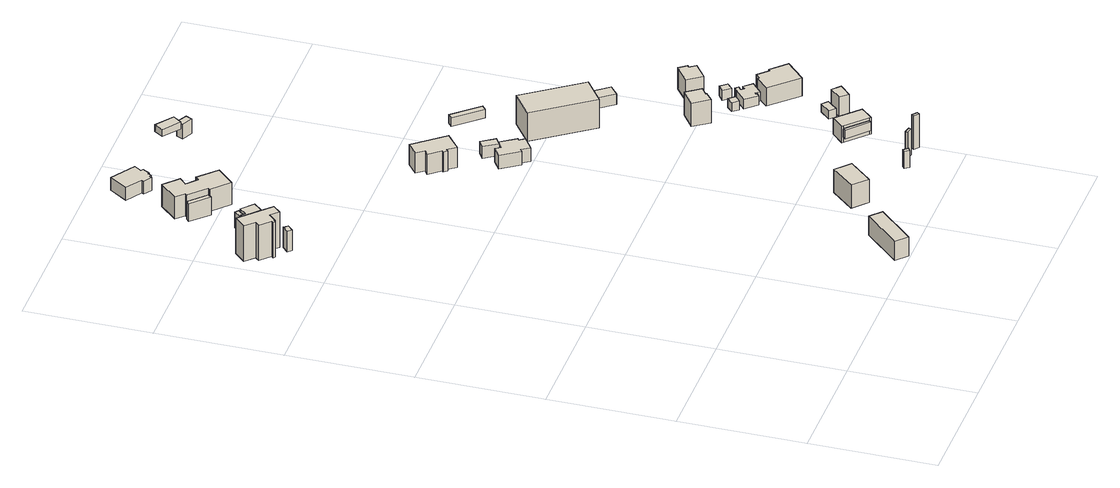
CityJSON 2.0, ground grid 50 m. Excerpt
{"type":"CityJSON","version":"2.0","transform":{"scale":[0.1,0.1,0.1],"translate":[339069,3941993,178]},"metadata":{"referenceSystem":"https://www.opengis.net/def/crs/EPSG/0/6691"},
"CityObjects":{
"building1":{"type":"Building","attributes":{"measuredHeight":10,"BuildingIDAttribute.prefecture":"14","BuildingIDAttribute.city":"14151","BuildingDetailAttribute.surveyYear":2015,"BuildingLandSlideRiskAttribute.description":"1","BuildingLandSlideRiskAttribute.areaType":"1"},"geometry":[{"type":"Solid","lod":"1","boundaries":[[[[0,1,2,3]],[[2,4,5,3]],[[1,6,4,2]],[[0,7,6,1]],[[3,5,7,0]],[[4,6,7,5]]]]}]},
"building2":{"type":"Building","attributes":{"usage":"411","measuredHeight":16.1,"storeysAboveGround":1,"BuildingIDAttribute.prefecture":"14","BuildingIDAttribute.city":"14151","BuildingDetailAttribute.totalFloorArea":89.72,"BuildingDetailAttribute.buildingFootprintArea":89.72,"BuildingDetailAttribute.buildingStructureType":"601","BuildingDetailAttribute.buildingStructureOrgType":"1","BuildingDetailAttribute.orgUsage":"10","BuildingDetailAttribute.surveyYear":2015,"BuildingLandSlideRiskAttribute.description":"1","BuildingLandSlideRiskAttribute.areaType":"1"},"geometry":[{"type":"Solid","lod":"1","boundaries":[[[[8,9,10,11,12,13,14,15,16,17,18,19]],[[18,20,21,19]],[[17,22,20,18]],[[16,23,22,17]],[[15,24,23,16]],[[14,25,24,15]],[[13,26,25,14]],[[12,27,26,13]],[[11,28,27,12]],[[10,29,28,11]],[[9,30,29,10]],[[8,31,30,9]],[[19,21,31,8]],[[20,22,23,24,25,26,27,28,29,30,31,21]]]]}]},
"building3":{"type":"Building","attributes":{"measuredHeight":6.9,"BuildingIDAttribute.prefecture":"14","BuildingIDAttribute.city":"14151","BuildingDetailAttribute.surveyYear":2015,"BuildingLandSlideRiskAttribute.description":"1","BuildingLandSlideRiskAttribute.areaType":"1"},"geometry":[{"type":"Solid","lod":"1","boundaries":[[[[32,33,34,35]],[[34,36,37,35]],[[33,38,36,34]],[[32,39,38,33]],[[35,37,39,32]],[[36,38,39,37]]]]}]},
"building4":{"type":"Building","attributes":{"usage":"411","measuredHeight":11.3,"storeysAboveGround":1,"BuildingIDAttribute.prefecture":"14","BuildingIDAttribute.city":"14151","BuildingDetailAttribute.totalFloorArea":27.73,"BuildingDetailAttribute.buildingFootprintArea":27.73,"BuildingDetailAttribute.buildingStructureType":"601","BuildingDetailAttribute.buildingStructureOrgType":"1","BuildingDetailAttribute.orgUsage":"10","BuildingDetailAttribute.surveyYear":2015,"BuildingLandSlideRiskAttribute.description":"1","BuildingLandSlideRiskAttribute.areaType":"1"},"geometry":[{"type":"Solid","lod":"1","boundaries":[[[[40,41,42,43,44,45,46,47]],[[46,48,49,47]],[[45,50,48,46]],[[44,51,50,45]],[[43,52,51,44]],[[42,53,52,43]],[[41,54,53,42]],[[40,55,54,41]],[[47,49,55,40]],[[48,50,51,52,53,54,55,49]]]]}]},
"building5":{"type":"Building","attributes":{"measuredHeight":9.2,"BuildingIDAttribute.prefecture":"14","BuildingIDAttribute.city":"14151","BuildingDetailAttribute.surveyYear":2015},"geometry":[{"type":"Solid","lod":"1","boundaries":[[[[56,57,58,59,60,61]],[[60,62,63,61]],[[59,64,62,60]],[[58,65,64,59]],[[57,66,65,58]],[[56,67,66,57]],[[61,63,67,56]],[[62,64,65,66,67,63]]]]}]},
"building6":{"type":"Building","attributes":{"usage":"411","measuredHeight":9.8,"storeysAboveGround":1,"BuildingIDAttribute.prefecture":"14","BuildingIDAttribute.city":"14151","BuildingDetailAttribute.totalFloorArea":95.73,"BuildingDetailAttribute.buildingFootprintArea":95.73,"BuildingDetailAttribute.buildingStructureType":"601","BuildingDetailAttribute.buildingStructureOrgType":"1","BuildingDetailAttribute.orgUsage":"10","BuildingDetailAttribute.surveyYear":2015,"BuildingLandSlideRiskAttribute.description":"1","BuildingLandSlideRiskAttribute.areaType":"1"},"geometry":[{"type":"Solid","lod":"1","boundaries":[[[[68,69,70,71]],[[70,72,73,71]],[[69,74,72,70]],[[68,75,74,69]],[[71,73,75,68]],[[72,74,75,73]]]]}]},
"building7":{"type":"Building","attributes":{"usage":"411","measuredHeight":10.8,"storeysAboveGround":1,"BuildingIDAttribute.prefecture":"14","BuildingIDAttribute.city":"14151","BuildingDetailAttribute.totalFloorArea":187.82,"BuildingDetailAttribute.buildingFootprintArea":187.82,"BuildingDetailAttribute.buildingStructureType":"601","BuildingDetailAttribute.buildingStructureOrgType":"1","BuildingDetailAttribute.orgUsage":"10","BuildingDetailAttribute.surveyYear":2015,"BuildingLandSlideRiskAttribute.description":"1","BuildingLandSlideRiskAttribute.areaType":"1"},"geometry":[{"type":"Solid","lod":"1","boundaries":[[[[76,77,78,79,80,81,82,83,84,85,86,87,88]],[[87,89,90,88]],[[86,91,89,87]],[[85,92,91,86]],[[84,93,92,85]],[[83,94,93,84]],[[82,95,94,83]],[[81,96,95,82]],[[80,97,96,81]],[[79,98,97,80]],[[78,99,98,79]],[[77,100,99,78]],[[76,101,100,77]],[[88,90,101,76]],[[89,91,92,93,94,95,96,97,98,99,100,101,90]]]]}]},
"building8":{"type":"Building","attributes":{"usage":"411","measuredHeight":6.6,"storeysAboveGround":2,"BuildingIDAttribute.prefecture":"14","BuildingIDAttribute.city":"14151","BuildingDetailAttribute.totalFloorArea":182.68,"BuildingDetailAttribute.buildingFootprintArea":91.34,"BuildingDetailAttribute.buildingStructureType":"601","BuildingDetailAttribute.buildingStructureOrgType":"1","BuildingDetailAttribute.orgUsage":"10","BuildingDetailAttribute.surveyYear":2015},"geometry":[{"type":"Solid","lod":"1","boundaries":[[[[102,103,104,105,106,107,108,109,110,111,112,113]],[[112,114,115,113]],[[111,116,114,112]],[[110,117,116,111]],[[109,118,117,110]],[[108,119,118,109]],[[107,120,119,108]],[[106,121,120,107]],[[105,122,121,106]],[[104,123,122,105]],[[103,124,123,104]],[[102,125,124,103]],[[113,115,125,102]],[[114,116,117,118,119,120,121,122,123,124,125,115]]]]}]},
"building9":{"type":"Building","attributes":{"usage":"411","measuredHeight":11.7,"storeysAboveGround":2,"BuildingIDAttribute.prefecture":"14","BuildingIDAttribute.city":"14151","BuildingDetailAttribute.totalFloorArea":155.42,"BuildingDetailAttribute.buildingFootprintArea":77.71,"BuildingDetailAttribute.buildingStructureType":"601","BuildingDetailAttribute.buildingStructureOrgType":"1","BuildingDetailAttribute.orgUsage":"10","BuildingDetailAttribute.surveyYear":2015},"geometry":[{"type":"Solid","lod":"1","boundaries":[[[[126,127,128,129]],[[128,130,131,129]],[[127,132,130,128]],[[126,133,132,127]],[[129,131,133,126]],[[130,132,133,131]]]]}]},
"building10":{"type":"Building","attributes":{"usage":"413","measuredHeight":10.5,"storeysAboveGround":2,"BuildingIDAttribute.prefecture":"14","BuildingIDAttribute.city":"14151","BuildingDetailAttribute.totalFloorArea":210.4,"BuildingDetailAttribute.buildingFootprintArea":105.2,"BuildingDetailAttribute.buildingStructureType":"601","BuildingDetailAttribute.buildingStructureOrgType":"1","BuildingDetailAttribute.orgUsage":"30","BuildingDetailAttribute.surveyYear":2015,"BuildingLandSlideRiskAttribute.description":"1","BuildingLandSlideRiskAttribute.areaType":"1"},"geometry":[{"type":"Solid","lod":"1","boundaries":[[[[134,135,136,137,138,139,140,141,142,143]],[[142,144,145,143]],[[141,146,144,142]],[[140,147,146,141]],[[139,148,147,140]],[[138,149,148,139]],[[137,150,149,138]],[[136,151,150,137]],[[135,152,151,136]],[[134,153,152,135]],[[143,145,153,134]],[[144,146,147,148,149,150,151,152,153,145]]]]}]},
"building11":{"type":"Building","attributes":{"BuildingIDAttribute.prefecture":"14","BuildingIDAttribute.city":"14151","BuildingDetailAttribute.surveyYear":2015,"BuildingLandSlideRiskAttribute.description":"1","BuildingLandSlideRiskAttribute.areaType":"1"},"geometry":[{"type":"Solid","lod":"1","boundaries":[[[[154,155,156,157]],[[156,158,159,157]],[[155,160,158,156]],[[154,161,160,155]],[[157,159,161,154]],[[158,160,161,159]]]]}]},
"building12":{"type":"Building","attributes":{"measuredHeight":7.2,"BuildingIDAttribute.prefecture":"14","BuildingIDAttribute.city":"14151","BuildingDetailAttribute.surveyYear":2015,"BuildingLandSlideRiskAttribute.description":"1","BuildingLandSlideRiskAttribute.areaType":"1"},"geometry":[{"type":"Solid","lod":"1","boundaries":[[[[162,163,164,165,166,167,168,169,170,171]],[[170,172,173,171]],[[169,174,172,170]],[[168,175,174,169]],[[167,176,175,168]],[[166,177,176,167]],[[165,178,177,166]],[[164,179,178,165]],[[163,180,179,164]],[[162,181,180,163]],[[171,173,181,162]],[[172,174,175,176,177,178,179,180,181,173]]]]}]},
"building13":{"type":"Building","attributes":{"measuredHeight":5.5,"BuildingIDAttribute.prefecture":"14","BuildingIDAttribute.city":"14151","BuildingDetailAttribute.surveyYear":2015},"geometry":[{"type":"Solid","lod":"1","boundaries":[[[[182,183,184,185]],[[184,186,187,185]],[[183,188,186,184]],[[182,189,188,183]],[[185,187,189,182]],[[186,188,189,187]]]]}]},
"building14":{"type":"Building","attributes":{"measuredHeight":7.6,"BuildingIDAttribute.prefecture":"14","BuildingIDAttribute.city":"14151","BuildingDetailAttribute.surveyYear":2015,"BuildingLandSlideRiskAttribute.description":"1","BuildingLandSlideRiskAttribute.areaType":"1"},"geometry":[{"type":"Solid","lod":"1","boundaries":[[[[190,191,192,193]],[[192,194,195,193]],[[191,196,194,192]],[[190,197,196,191]],[[193,195,197,190]],[[194,196,197,195]]]]}]},
"building15":{"type":"Building","attributes":{"measuredHeight":8.9,"BuildingIDAttribute.prefecture":"14","BuildingIDAttribute.city":"14151","BuildingDetailAttribute.surveyYear":2015},"geometry":[{"type":"Solid","lod":"1","boundaries":[[[[198,199,200,201]],[[200,202,203,201]],[[199,204,202,200]],[[198,205,204,199]],[[201,203,205,198]],[[202,204,205,203]]]]}]},
"building16":{"type":"Building","attributes":{"measuredHeight":11.6,"BuildingIDAttribute.prefecture":"14","BuildingIDAttribute.city":"14151","BuildingDetailAttribute.surveyYear":2015},"geometry":[{"type":"Solid","lod":"1","boundaries":[[[[206,207,208,209]],[[208,210,211,209]],[[207,212,210,208]],[[206,213,212,207]],[[209,211,213,206]],[[210,212,213,211]]]]}]},
"building17":{"type":"Building","attributes":{"measuredHeight":15.4,"BuildingIDAttribute.prefecture":"14","BuildingIDAttribute.city":"14151","BuildingDetailAttribute.surveyYear":2015},"geometry":[{"type":"Solid","lod":"1","boundaries":[[[[214,215,216,217]],[[216,218,219,217]],[[215,220,218,216]],[[214,221,220,215]],[[217,219,221,214]],[[218,220,221,219]]]]}]},
"building18":{"type":"Building","attributes":{"measuredHeight":3.9,"BuildingIDAttribute.prefecture":"14","BuildingIDAttribute.city":"14151","BuildingDetailAttribute.surveyYear":2015},"geometry":[{"type":"Solid","lod":"1","boundaries":[[[[222,223,224,225]],[[224,226,227,225]],[[223,228,226,224]],[[222,229,228,223]],[[225,227,229,222]],[[226,228,229,227]]]]}]},
"building19":{"type":"Building","attributes":{"usage":"402","measuredHeight":13.4,"storeysAboveGround":2,"BuildingIDAttribute.prefecture":"14","BuildingIDAttribute.city":"14151","BuildingDetailAttribute.totalFloorArea":572.34,"BuildingDetailAttribute.buildingFootprintArea":286.17,"BuildingDetailAttribute.buildingStructureType":"601","BuildingDetailAttribute.buildingStructureOrgType":"1","BuildingDetailAttribute.orgUsage":"73","BuildingDetailAttribute.surveyYear":2015},"geometry":[{"type":"Solid","lod":"1","boundaries":[[[[230,231,232,233]],[[232,234,235,233]],[[231,236,234,232]],[[230,237,236,231]],[[233,235,237,230]],[[234,236,237,235]]]]}]},
"building20":{"type":"Building","attributes":{"measuredHeight":3.9,"BuildingIDAttribute.prefecture":"14","BuildingIDAttribute.city":"14151","BuildingDetailAttribute.surveyYear":2015,"BuildingLandSlideRiskAttribute.description":"1","BuildingLandSlideRiskAttribute.areaType":"1"},"geometry":[{"type":"Solid","lod":"1","boundaries":[[[[238,239,240,241]],[[240,242,243,241]],[[239,244,242,240]],[[238,245,244,239]],[[241,243,245,238]],[[242,244,245,243]]]]}]},
"building21":{"type":"Building","attributes":{"usage":"411","measuredHeight":7.8,"storeysAboveGround":2,"BuildingIDAttribute.prefecture":"14","BuildingIDAttribute.city":"14151","BuildingDetailAttribute.totalFloorArea":130.18,"BuildingDetailAttribute.buildingFootprintArea":65.09,"BuildingDetailAttribute.buildingStructureType":"601","BuildingDetailAttribute.buildingStructureOrgType":"1","BuildingDetailAttribute.orgUsage":"10","BuildingDetailAttribute.surveyYear":2015,"BuildingLandSlideRiskAttribute.description":"1","BuildingLandSlideRiskAttribute.areaType":"1"},"geometry":[{"type":"Solid","lod":"1","boundaries":[[[[246,247,248,249,250,251]],[[250,252,253,251]],[[249,254,252,250]],[[248,255,254,249]],[[247,256,255,248]],[[246,257,256,247]],[[251,253,257,246]],[[252,254,255,256,257,253]]]]}]},
"building22":{"type":"Building","attributes":{"usage":"411","measuredHeight":11.1,"storeysAboveGround":1,"BuildingIDAttribute.prefecture":"14","BuildingIDAttribute.city":"14151","BuildingDetailAttribute.totalFloorArea":49.3,"BuildingDetailAttribute.buildingFootprintArea":49.3,"BuildingDetailAttribute.buildingStructureType":"601","BuildingDetailAttribute.buildingStructureOrgType":"1","BuildingDetailAttribute.orgUsage":"10","BuildingDetailAttribute.surveyYear":2015},"geometry":[{"type":"Solid","lod":"1","boundaries":[[[[258,259,260,261,262,263]],[[262,264,265,263]],[[261,266,264,262]],[[260,267,266,261]],[[259,268,267,260]],[[258,269,268,259]],[[263,265,269,258]],[[264,266,267,268,269,265]]]]}]},
"building23":{"type":"Building","attributes":{"measuredHeight":4.1,"BuildingIDAttribute.prefecture":"14","BuildingIDAttribute.city":"14151","BuildingDetailAttribute.surveyYear":2015},"geometry":[{"type":"Solid","lod":"1","boundaries":[[[[270,271,272,273]],[[272,274,275,273]],[[271,276,274,272]],[[270,277,276,271]],[[273,275,277,270]],[[274,276,277,275]]]]}]},
"building24":{"type":"Building","attributes":{"measuredHeight":4.9,"BuildingIDAttribute.prefecture":"14","BuildingIDAttribute.city":"14151","BuildingDetailAttribute.surveyYear":2015},"geometry":[{"type":"Solid","lod":"1","boundaries":[[[[278,279,280,281]],[[280,282,283,281]],[[279,284,282,280]],[[278,285,284,279]],[[281,283,285,278]],[[282,284,285,283]]]]}]},
"building25":{"type":"Building","attributes":{"usage":"411","measuredHeight":4.4,"storeysAboveGround":1,"BuildingIDAttribute.prefecture":"14","BuildingIDAttribute.city":"14151","BuildingDetailAttribute.totalFloorArea":15.85,"BuildingDetailAttribute.buildingFootprintArea":15.85,"BuildingDetailAttribute.buildingStructureType":"601","BuildingDetailAttribute.buildingStructureOrgType":"1","BuildingDetailAttribute.orgUsage":"10","BuildingDetailAttribute.surveyYear":2015},"geometry":[{"type":"Solid","lod":"1","boundaries":[[[[286,287,288,289]],[[288,290,291,289]],[[287,292,290,288]],[[286,293,292,287]],[[289,291,293,286]],[[290,292,293,291]]]]}]},
"building26":{"type":"Building","attributes":{"usage":"411","measuredHeight":9,"storeysAboveGround":1,"BuildingIDAttribute.prefecture":"14","BuildingIDAttribute.city":"14151","BuildingDetailAttribute.totalFloorArea":22.76,"BuildingDetailAttribute.buildingFootprintArea":22.76,"BuildingDetailAttribute.buildingStructureType":"601","BuildingDetailAttribute.buildingStructureOrgType":"1","BuildingDetailAttribute.orgUsage":"10","BuildingDetailAttribute.surveyYear":2015,"BuildingLandSlideRiskAttribute.description":"1","BuildingLandSlideRiskAttribute.areaType":"1"},"geometry":[{"type":"Solid","lod":"1","boundaries":[[[[294,295,296,297]],[[296,298,299,297]],[[295,300,298,296]],[[294,301,300,295]],[[297,299,301,294]],[[298,300,301,299]]]]}]},
"building27":{"type":"Building","attributes":{"usage":"411","measuredHeight":4.9,"storeysAboveGround":1,"BuildingIDAttribute.prefecture":"14","BuildingIDAttribute.city":"14151","BuildingDetailAttribute.totalFloorArea":50.55,"BuildingDetailAttribute.buildingFootprintArea":50.55,"BuildingDetailAttribute.buildingStructureType":"601","BuildingDetailAttribute.buildingStructureOrgType":"1","BuildingDetailAttribute.orgUsage":"10","BuildingDetailAttribute.surveyYear":2015},"geometry":[{"type":"Solid","lod":"1","boundaries":[[[[302,303,304,305,306,307,308,309,310,311,312,313,314,315]],[[314,316,317,315]],[[313,318,316,314]],[[312,319,318,313]],[[311,320,319,312]],[[310,321,320,311]],[[309,322,321,310]],[[308,323,322,309]],[[307,324,323,308]],[[306,325,324,307]],[[305,326,325,306]],[[304,327,326,305]],[[303,328,327,304]],[[302,329,328,303]],[[315,317,329,302]],[[316,318,319,320,321,322,323,324,325,326,327,328,329,317]]]]}]},
"building28":{"type":"Building","attributes":{"measuredHeight":4.4,"BuildingIDAttribute.prefecture":"14","BuildingIDAttribute.city":"14151","BuildingDetailAttribute.surveyYear":2015},"geometry":[{"type":"Solid","lod":"1","boundaries":[[[[330,331,332,333]],[[332,334,335,333]],[[331,336,334,332]],[[330,337,336,331]],[[333,335,337,330]],[[334,336,337,335]]]]}]},
"building29":{"type":"Building","attributes":{"usage":"413","measuredHeight":10.3,"storeysAboveGround":2,"BuildingIDAttribute.prefecture":"14","BuildingIDAttribute.city":"14151","BuildingDetailAttribute.totalFloorArea":92.71,"BuildingDetailAttribute.buildingFootprintArea":46.35,"BuildingDetailAttribute.buildingStructureType":"601","BuildingDetailAttribute.buildingStructureOrgType":"1","BuildingDetailAttribute.orgUsage":"30","BuildingDetailAttribute.surveyYear":2015},"geometry":[{"type":"Solid","lod":"1","boundaries":[[[[338,339,340,341,342,343]],[[342,344,345,343]],[[341,346,344,342]],[[340,347,346,341]],[[339,348,347,340]],[[338,349,348,339]],[[343,345,349,338]],[[344,346,347,348,349,345]]]]}]},
"building30":{"type":"Building","attributes":{"usage":"411","measuredHeight":9.9,"storeysAboveGround":2,"BuildingIDAttribute.prefecture":"14","BuildingIDAttribute.city":"14151","BuildingDetailAttribute.totalFloorArea":243.01,"BuildingDetailAttribute.buildingFootprintArea":121.5,"BuildingDetailAttribute.buildingStructureType":"601","BuildingDetailAttribute.buildingStructureOrgType":"1","BuildingDetailAttribute.orgUsage":"10","BuildingDetailAttribute.surveyYear":2015},"geometry":[{"type":"Solid","lod":"1","boundaries":[[[[350,351,352,353,354,355,356,357]],[[356,358,359,357]],[[355,360,358,356]],[[354,361,360,355]],[[353,362,361,354]],[[352,363,362,353]],[[351,364,363,352]],[[350,365,364,351]],[[357,359,365,350]],[[358,360,361,362,363,364,365,359]]]]}]}
},
"vertices":[
[96,2165,75],[73,2143,75],[59,2158,75],[82,2180,75],[59,2158,164],[82,2180,164],[73,2143,164],[96,2165,164],
[130,2209,40],[101,2237,40],[74,2209,40],[71,2212,40],[64,2205,40],[57,2211,40],[63,2218,40],[23,2256,40],[38,2273,40],[3,2307,40],[45,2351,40],[160,2240,40],[45,2351,194],[160,2240,194],[3,2307,194],[38,2273,194],[23,2256,194],[63,2218,194],[57,2211,194],[64,2205,194],[71,2212,194],[74,2209,194],[101,2237,194],[130,2209,194],
[85,2347,109],[109,2374,109],[122,2363,109],[98,2335,109],[122,2363,176],[98,2335,176],[109,2374,176],[85,2347,176],
[97,2321,79],[94,2317,79],[75,2333,79],[85,2343,79],[99,2330,79],[124,2358,79],[170,2317,79],[140,2283,79],[170,2317,184],[140,2283,184],[124,2358,184],[99,2330,184],[85,2343,184],[75,2333,184],[94,2317,184],[97,2321,184],
[126,2476,139],[127,2475,139],[119,2467,139],[53,2533,139],[66,2545,139],[131,2482,139],[66,2545,217],[131,2482,217],[53,2533,217],[119,2467,217],[127,2475,217],[126,2476,217],
[753,47,4],[886,188,4],[929,147,4],[796,7,4],[929,147,88],[796,7,88],[886,188,88],[753,47,88],
[177,2534,148],[190,2547,148],[260,2480,148],[194,2411,148],[127,2475,148],[126,2476,148],[131,2482,148],[66,2545,148],[73,2552,148],[41,2582,148],[108,2652,148],[164,2599,148],[137,2571,148],[164,2599,244],[137,2571,244],[108,2652,244],[41,2582,244],[73,2552,244],[66,2545,244],[131,2482,244],[126,2476,244],[127,2475,244],[194,2411,244],[260,2480,244],[190,2547,244],[177,2534,244],
[152,2737,210],[134,2709,210],[130,2711,210],[121,2697,210],[115,2701,210],[108,2691,210],[76,2712,210],[81,2720,210],[18,2762,210],[66,2835,210],[162,2772,210],[143,2743,210],[162,2772,266],[143,2743,266],[66,2835,266],[18,2762,266],[81,2720,266],[76,2712,266],[108,2691,266],[115,2701,266],[121,2697,266],[130,2711,266],[134,2709,266],[152,2737,266],
[934,270,76],[1016,361,76],[1073,309,76],[991,218,76],[1073,309,177],[991,218,177],[1016,361,177],[934,270,177],
[617,1715,162],[605,1729,162],[610,1733,162],[572,1779,162],[592,1794,162],[567,1824,162],[615,1862,162],[714,1741,162],[649,1688,162],[623,1720,162],[649,1688,250],[623,1720,250],[714,1741,250],[615,1862,250],[567,1824,250],[592,1794,250],[572,1779,250],[610,1733,250],[605,1729,250],[617,1715,250],
[330,2719,300],[355,2754,300],[425,2703,300],[399,2668,300],[425,2703,330],[399,2668,330],[355,2754,330],[330,2719,330],
[817,1508,157],[810,1503,157],[825,1481,157],[772,1445,157],[751,1476,157],[741,1469,157],[691,1543,157],[731,1570,157],[745,1550,157],[776,1570,157],[745,1550,216],[776,1570,216],[731,1570,216],[691,1543,216],[741,1469,216],[751,1476,216],[772,1445,216],[825,1481,216],[810,1503,216],[817,1508,216],
[753,1560,172],[719,1613,172],[748,1632,172],[783,1579,172],[748,1632,224],[783,1579,224],[719,1613,224],[753,1560,224],
[407,2664,251],[420,2690,251],[464,2668,251],[452,2643,251],[464,2668,315],[452,2643,315],[420,2690,315],[407,2664,315],
[1207,149,100],[1218,158,100],[1232,142,100],[1220,133,100],[1232,142,175],[1220,133,175],[1218,158,175],[1207,149,175],
[1253,151,116],[1256,161,116],[1280,155,116],[1277,144,116],[1280,155,230],[1277,144,230],[1256,161,230],[1253,151,230],
[1319,148,113],[1327,158,113],[1347,142,113],[1339,132,113],[1347,142,259],[1339,132,259],[1327,158,259],[1319,148,259],
[811,1761,225],[829,1776,225],[920,1674,225],[902,1658,225],[920,1674,262],[902,1658,262],[829,1776,262],[811,1761,262],
[1013,1257,188],[851,1483,188],[950,1555,188],[1112,1329,188],[950,1555,313],[1112,1329,313],[851,1483,313],[1013,1257,313],
[1338,317,152],[1258,390,152],[1268,401,152],[1346,325,152],[1268,401,188],[1346,325,188],[1258,390,188],[1338,317,188],
[1396,367,128],[1351,320,128],[1346,325,128],[1268,401,128],[1263,405,128],[1309,452,128],[1263,405,199],[1309,452,199],[1268,401,199],[1346,325,199],[1351,320,199],[1396,367,199],
[1183,983,189],[1224,927,189],[1194,905,189],[1197,902,189],[1163,874,189],[1117,936,189],[1163,874,290],[1117,936,290],[1197,902,290],[1194,905,290],[1224,927,290],[1183,983,290],
[1240,820,199],[1264,841,199],[1285,817,199],[1261,796,199],[1285,817,238],[1261,796,238],[1264,841,238],[1240,820,238],
[1090,1297,213],[1130,1329,213],[1183,1262,213],[1143,1230,213],[1183,1262,259],[1143,1230,259],[1130,1329,259],[1090,1297,259],
[1383,521,165],[1406,500,165],[1368,459,165],[1345,481,165],[1368,459,201],[1345,481,201],[1406,500,201],[1383,521,201],
[1412,423,157],[1383,452,157],[1425,495,157],[1455,466,157],[1425,495,243],[1455,466,243],[1383,452,243],[1412,423,243],
[1321,824,199],[1335,836,199],[1345,825,199],[1331,813,199],[1342,800,199],[1354,812,199],[1382,780,199],[1337,740,199],[1324,755,199],[1319,751,199],[1322,747,199],[1311,737,199],[1270,783,199],[1319,826,199],[1270,783,240],[1319,826,240],[1311,737,240],[1322,747,240],[1319,751,240],[1324,755,240],[1337,740,240],[1382,780,240],[1354,812,240],[1342,800,240],[1331,813,240],[1345,825,240],[1335,836,240],[1321,824,240],
[1284,868,212],[1310,889,212],[1333,862,212],[1308,840,212],[1333,862,254],[1308,840,254],[1310,889,254],[1284,868,254],
[1300,1043,218],[1323,1013,218],[1315,1007,218],[1334,982,218],[1273,936,218],[1232,992,218],[1273,936,311],[1232,992,311],[1334,982,311],[1315,1007,311],[1323,1013,311],[1300,1043,311],
[1319,712,194],[1370,762,194],[1376,756,194],[1394,773,194],[1434,732,194],[1440,739,194],[1498,680,194],[1422,606,194],[1498,680,273],[1422,606,273],[1440,739,273],[1434,732,273],[1394,773,273],[1376,756,273],[1370,762,273],[1319,712,273]
]}
